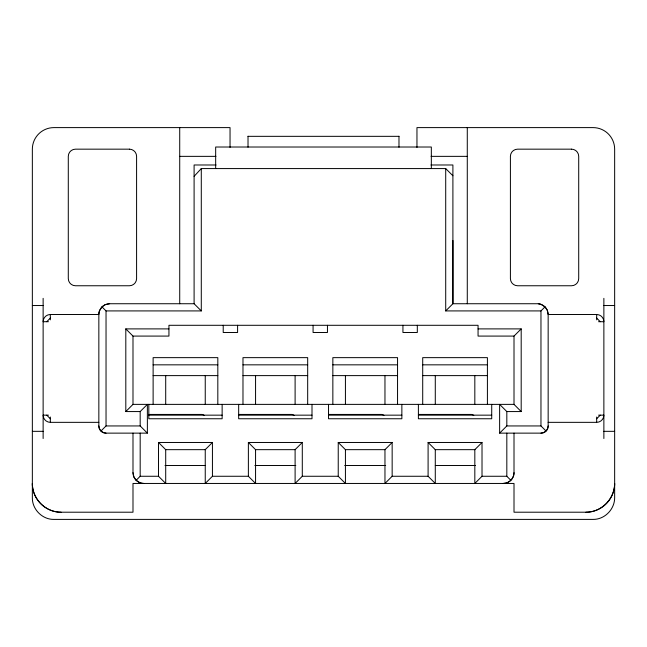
<?xml version="1.0" encoding="UTF-8"?>
<svg xmlns="http://www.w3.org/2000/svg" width="647" height="647" viewBox="0 0 647 647"><rect width="100%" height="100%" fill="white"/><g stroke="black" fill="none" stroke-linecap="round" stroke-linejoin="round"><path stroke-width="0.97" d="M194.1 176.324L201.29 168.576L445.71 168.576L452.9 175.766M201.29 310.916L194.1 303.734L109.634 303.734L105.324 304.632L102.008 306.888L106.035 310.916L201.29 310.916L201.29 168.576M445.71 168.576L445.71 310.916L540.965 310.916L544.992 306.888L547.257 310.204L548.155 314.515L548.155 425.944C548.252 429.762 544.806 433.264 540.965 433.134L499.63 433.134L499.63 404.375L506.819 411.565L521.191 411.565L521.191 328.894L478.06 328.894M452.9 240.466L452.9 303.734L445.71 310.916M102.008 306.888L99.525 310.738A7.821 5.532 90 0 0 98.845 314.515L98.845 425.944C98.716 429.786 102.218 433.231 106.035 433.134L147.37 433.134L147.37 404.375L140.181 411.565L140.181 425.944L147.37 433.134M514.009 472.666A10.781 10.781 0 0 1 503.22 483.455C507.636 483.503 511.785 480.559 513.322 476.443A7.821 5.532 -90 0 0 514.009 472.666L514.009 433.134M46.73 321.705L50.32 318.106M100.956 431.023L106.035 425.944L106.035 310.916M140.181 411.565L125.809 411.565L132.991 404.375L514.009 404.375L521.191 411.565M132.991 433.134L132.991 472.666L133.897 476.976L136.153 480.292L140.181 476.265L140.181 433.134M205.245 449.317L205.245 483.455L212.434 476.265L212.434 442.475L205.245 449.665L165.705 449.665L158.515 442.475L158.515 476.265L165.705 483.455L165.705 449.447M295.105 449.317L295.105 483.455L302.295 476.265L302.295 442.475L295.105 449.665L255.565 449.665L248.375 442.475L248.375 476.265L255.565 483.455L255.565 449.447M384.965 449.317L384.965 483.455L392.155 476.265L392.155 442.475L384.965 449.665L345.425 449.665L338.235 442.475L338.235 476.265L345.425 483.455L345.425 449.447M514.009 404.375L514.009 336.084L521.191 328.894M474.825 449.317L474.825 483.455L482.015 476.265L482.015 442.475L474.825 449.665L435.285 449.665L428.096 442.475L428.096 476.265L435.285 483.455L435.285 449.447M499.63 433.134L506.819 425.944L540.965 425.944L546.044 431.023M596.68 418.755L600.27 415.156M585.891 512.206C601.289 512.448 614.682 498.797 614.65 483.455A28.759 28.759 0 0 1 585.891 512.206L514.009 512.206L514.009 483.455L132.991 483.455L132.991 512.206L61.109 512.206C45.735 512.529 32.091 498.797 32.35 483.455A28.759 28.759 0 0 0 61.109 512.206M248.019 136.331L398.981 136.331M179.72 156.356L215.952 156.356M431.048 156.356L467.28 156.356M216.066 164.993L194.1 164.985L194.1 303.734M430.934 164.993L452.9 164.985L452.9 303.734L537.366 303.734A7.821 5.532 0 0 1 541.143 304.413L544.992 306.888M32.35 305.53L43.131 305.53M603.869 305.53L614.65 305.53M43.381 321.705L48.46 321.705M598.54 321.705L603.619 321.705M125.809 411.565L125.809 328.894L168.94 328.894M125.809 328.894L132.991 336.084L168.94 336.084L168.94 325.295L478.06 325.295L478.06 336.084L514.009 336.084M153.121 364.835L217.821 364.835M242.981 364.835L307.681 364.835M332.849 364.835L397.549 364.835M422.709 364.835L487.409 364.835M153.121 375.616L217.821 375.616M242.981 375.616L307.681 375.616M332.849 375.616L397.549 375.616M422.709 375.616L487.409 375.616M148.81 414.436L201.646 414.436A3.591 3.591 0 0 1 204.193 415.495M238.67 414.436L291.506 414.436A3.591 3.591 0 0 1 294.053 415.495M328.53 414.436L381.374 414.436A3.591 3.591 0 0 1 383.914 415.495M418.391 414.436L471.234 414.436A3.591 3.591 0 0 1 473.774 415.495M43.381 415.156L48.46 415.156M148.81 415.156L222.139 415.156M238.67 415.156L312 415.156M328.53 415.156L401.86 415.156M418.391 415.156L491.72 415.156M598.54 415.156L603.619 415.156M98.845 422.345L50.32 422.345A7.19 7.19 0 0 1 43.131 415.156M548.155 422.345L596.68 422.345A7.19 7.19 0 0 0 603.869 415.156M106.035 425.944L140.181 425.944M32.35 431.331L43.131 431.331M603.869 431.331L614.65 431.331M158.515 442.475L212.434 442.475M248.375 442.475L302.295 442.475M338.235 442.475L392.155 442.475M428.096 442.475L482.015 442.475M164.993 465.484L205.245 465.484M254.853 465.484L295.816 465.484M344.714 465.484L385.677 465.484M435.285 465.484L475.537 465.484M140.181 476.265L158.515 476.265M212.434 476.265L248.375 476.265M302.295 476.265L338.235 476.265M392.155 476.265L428.096 476.265M482.015 476.265L506.819 476.265L510.847 480.292M136.153 480.292L140.003 482.775A7.821 5.532 0 0 0 143.78 483.455A10.781 10.781 0 0 1 132.991 472.666M596.68 318.106L600.27 321.705M46.73 415.156L50.32 418.755M603.869 298.34L603.869 438.52M596.68 314.757L596.68 319.844M596.68 417.016L596.68 422.103M540.965 310.916L540.965 425.944M506.819 411.565L506.819 425.944M506.819 433.134L506.819 476.265M491.72 404.375L491.72 418.755L418.391 418.755L418.391 404.375M487.409 404.375L487.409 357.645L422.709 357.645L422.709 404.375M474.825 375.616L474.825 404.375M467.28 127.605L467.28 303.734M435.285 375.616L435.285 404.375M431.331 168.576L431.331 147.015L215.669 147.015L215.669 168.576M417.315 325.295L417.315 332.485L402.935 332.485L402.935 325.295M416.959 147.435L416.959 127.605L593.081 127.605A21.569 21.569 0 0 1 614.65 149.166L614.65 497.834C614.642 509.326 604.638 519.59 593.081 519.395L53.919 519.395C42.378 519.646 32.156 509.343 32.35 497.834L32.35 149.166A21.569 21.569 0 0 1 53.919 127.605L230.041 127.605L230.041 147.435M401.86 404.375L401.86 418.755L328.53 418.755L328.53 404.375M398.981 136.226L398.981 147.209M397.549 404.375L397.549 357.645L332.849 357.645L332.849 404.375M384.965 375.616L384.965 404.375M345.425 375.616L345.425 404.375M327.455 325.295L327.455 332.485L313.075 332.485L313.075 325.295M312 404.375L312 418.755L238.67 418.755L238.67 404.375M307.681 404.375L307.681 357.645L242.981 357.645L242.981 404.375M295.105 375.616L295.105 404.375M255.565 375.616L255.565 404.375M248.019 136.226L248.019 147.209M237.595 325.295L237.595 332.485L223.215 332.485L223.215 325.295M222.139 404.375L222.139 418.755L148.81 418.755L148.81 404.375M217.821 404.375L217.821 357.645L153.121 357.645L153.121 404.375M205.245 375.616L205.245 404.375M179.72 127.605L179.72 303.734M165.705 375.616L165.705 404.375M132.991 336.084L132.991 404.375M50.32 314.757L50.32 319.844M50.32 417.016L50.32 422.103M43.131 298.34L43.131 438.52M548.155 425.944A7.19 7.19 0 0 1 540.965 433.134M538.304 303.775A10.781 10.781 0 0 1 548.155 314.515L596.68 314.515A7.19 7.19 0 0 1 603.869 321.705M43.131 321.705A7.19 7.19 0 0 1 50.32 314.515L98.845 314.515A10.781 10.781 0 0 1 109.634 303.734M106.035 433.134A7.19 7.19 0 0 1 98.845 425.944M129.4 149.166L75.481 149.166A7.19 7.19 0 0 0 68.291 156.356L68.291 278.566A7.19 7.19 0 0 0 75.481 285.756L129.4 285.756A7.19 7.19 0 0 0 136.59 278.566L136.59 156.356A7.19 7.19 0 0 0 129.4 149.166M571.519 149.166L517.6 149.166A7.19 7.19 0 0 0 510.41 156.356L510.41 278.566A7.19 7.19 0 0 0 517.6 285.756L571.519 285.756A7.19 7.19 0 0 0 578.709 278.566L578.709 156.356A7.19 7.19 0 0 0 571.519 149.166"/></g></svg>
